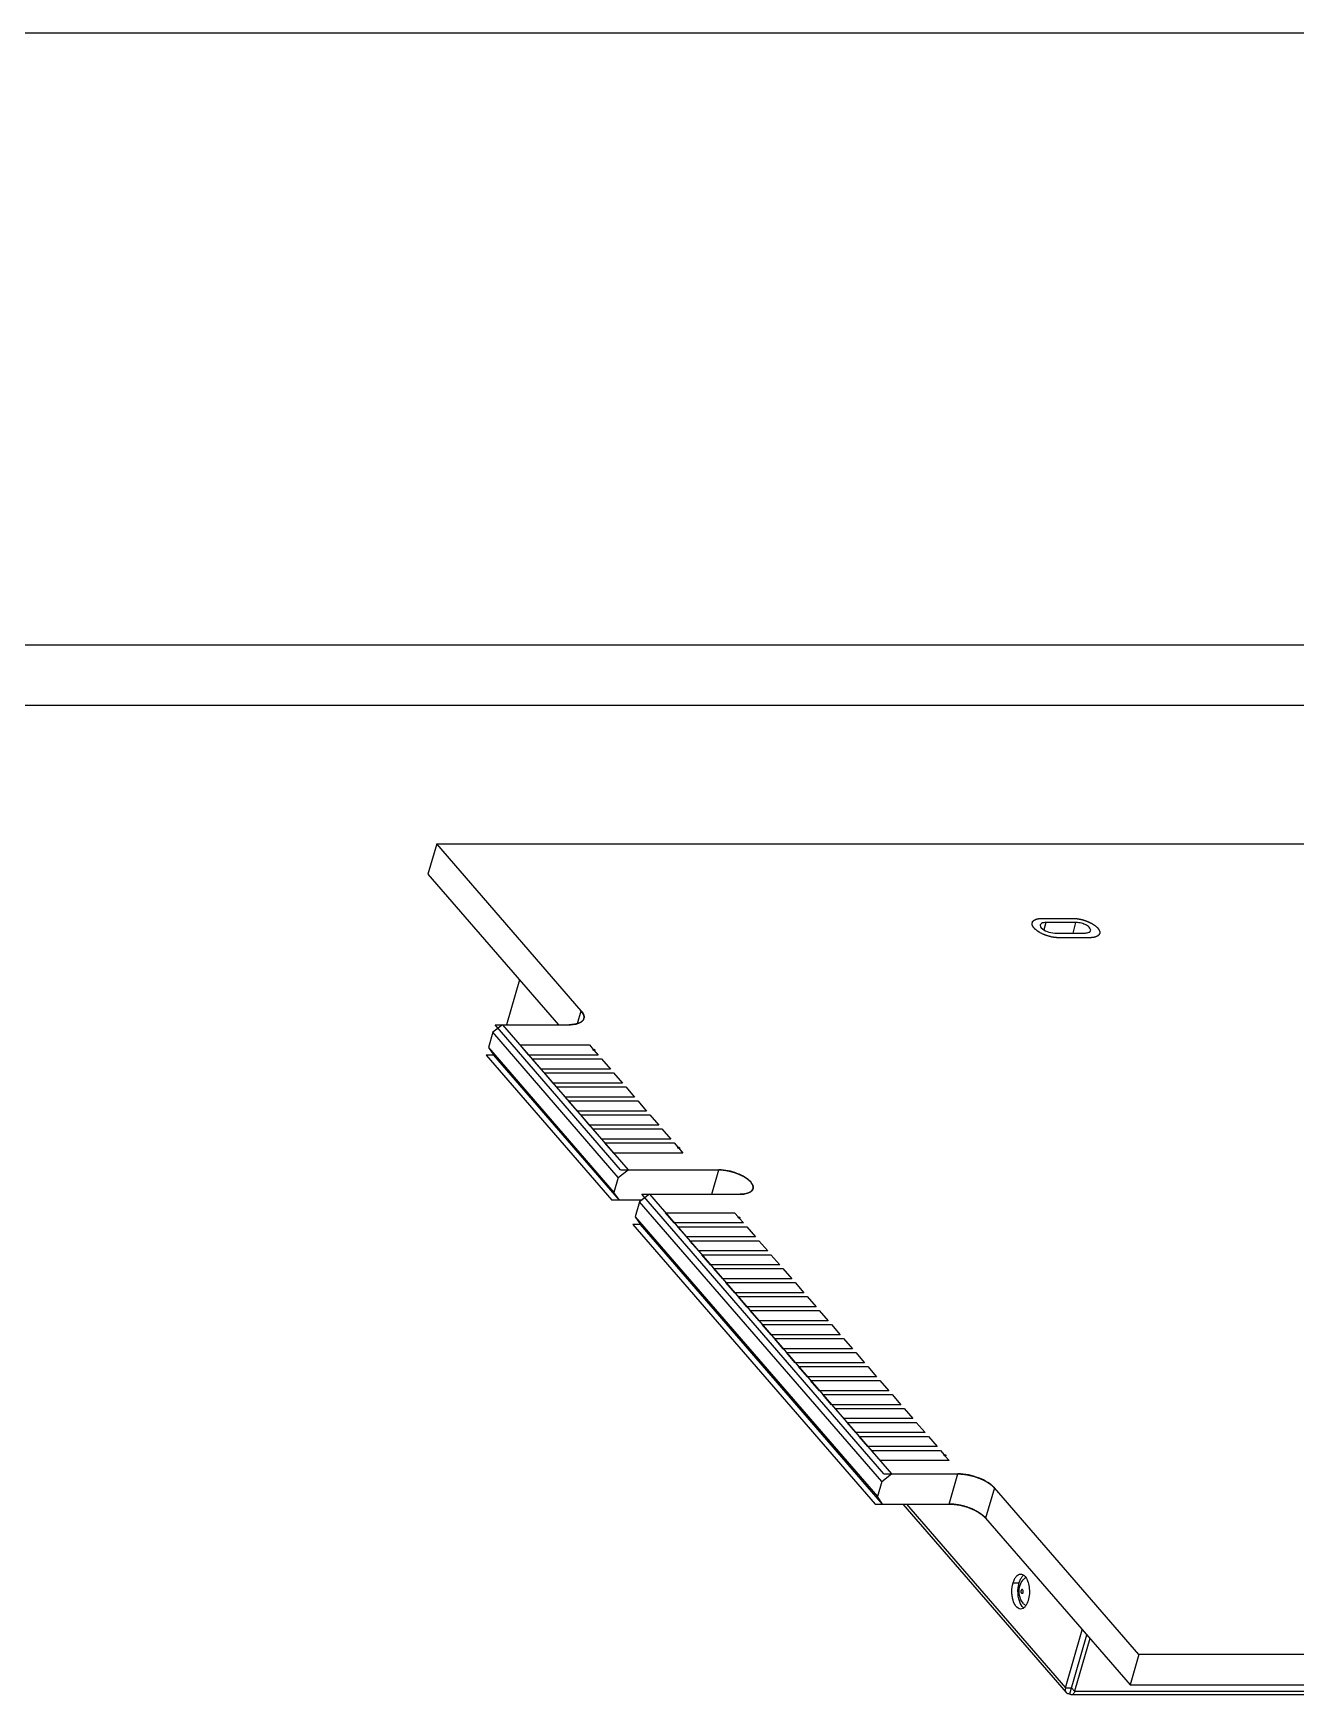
# Model space of a CAD drawing. Header units: millimetres. Extents: x -1 to 407, y -1 to 283.
# Drawn here: x 175.67 to 184.71, y 127.99 to 139.87 of the extents above; entities that cross this region are included whole.
import ezdxf

# ---------------------------------------------------------------- set-up
doc = ezdxf.new("R2010")
doc.units = ezdxf.units.MM
doc.header["$LTSCALE"] = 23.1
doc.layers.get('0').update_dxf_attribs({"linetype": 'CONTINUOUS'})
doc.layers.add('001-PCB', color=7, linetype='CONTINUOUS')
doc.layers.add('_369372', color=7, linetype='CONTINUOUS')

msp = doc.modelspace()

# ---------------------------------------------------------------- linework, layer by layer
at = {"color": 7, "linetype": 'Continuous'}
for p, q in [((184.887, 139.875), (169.082, 139.875)), ((172.871, 135.5), (188.676, 135.5)), ((172.746, 135.067), (188.551, 135.067))]:
    msp.add_line(p, q, dxfattribs=at)
at = {"layer": '001-PCB', "color": 3, "linetype": 'Continuous'}
for p, q in [((179.151, 133.104), (179.058, 132.782)), ((180.019, 131.522), (180.014, 131.528)), ((183.064, 128.006), (181.897, 129.353)), ((181.92, 129.353), (183.058, 128.039)), ((183.058, 128.039), (183.178, 128.454)), ((183.232, 128.392), (183.123, 128.014)), ((191.762, 127.989), (183.102, 127.989)), ((183.123, 128.014), (191.783, 128.014))]:
    msp.add_line(p, q, dxfattribs=at)
at = {"layer": '001-PCB', "color": 7, "linetype": 'Continuous'}
for p, q in [((182.683, 128.789), (182.726, 128.789)), ((183.089, 127.995), (183.211, 128.417)), ((183.058, 128.039), (183.102, 128.039)), ((183.123, 128.014), (183.102, 128.039))]:
    msp.add_line(p, q, dxfattribs=at)
msp.add_arc((182.791, 128.801), 0.0538, 127.5391, 131.7077, dxfattribs=at)
at = {"layer": '001-PCB', "color": 3, "linetype": 'Continuous'}
for centre, radius, start, end in [((182.845, 128.719), 0.117, 221.2912, 232.0513), ((182.727, 128.653), 0.0536, 307.3355, 311.7114)]:
    msp.add_arc(centre, radius, start, end, dxfattribs=at)
for points, knots in [([(182.683, 128.789), (182.686, 128.798), (182.692, 128.814), (182.707, 128.839), (182.725, 128.852), (182.737, 128.852)], [0, 0, 0, 0, 0.318994, 0.59198, 1, 1, 1, 1]), ([(182.737, 128.602), (182.71, 128.602), (182.685, 128.649), (182.676, 128.695), (182.673, 128.737), (182.677, 128.769), (182.683, 128.789)], [0, 0, 0, 0, 0.395641, 0.543, 0.698153, 1, 1, 1, 1]), ([(182.757, 128.641), (182.743, 128.658), (182.723, 128.699), (182.725, 128.744), (182.731, 128.765)], [0, 0, 0, 0, 0.499019, 1, 1, 1, 1]), ([(182.755, 128.719), (182.754, 128.717), (182.752, 128.712), (182.747, 128.712), (182.744, 128.714), (182.742, 128.718), (182.74, 128.725), (182.741, 128.731), (182.742, 128.734)], [0, 0, 0, 0, 0.232415, 0.31447, 0.407788, 0.531551, 0.682182, 1, 1, 1, 1]), ([(182.755, 128.719), (182.756, 128.723), (182.756, 128.729), (182.754, 128.736), (182.752, 128.74), (182.749, 128.742), (182.744, 128.741), (182.742, 128.737), (182.742, 128.734)], [0, 0, 0, 0, 0.317817, 0.468448, 0.592212, 0.68553, 0.767585, 1, 1, 1, 1]), ([(182.769, 128.835), (182.777, 128.826), (182.79, 128.801), (182.803, 128.743), (182.8, 128.695), (182.791, 128.664)], [0, 0, 0, 0, 0.208989, 0.463351, 1, 1, 1, 1]), ([(182.76, 128.61), (182.758, 128.609), (182.751, 128.604), (182.743, 128.602), (182.737, 128.602)], [0, 0, 0, 0, 0.270095, 1, 1, 1, 1]), ([(182.779, 128.634), (182.778, 128.632), (182.773, 128.624), (182.768, 128.617), (182.763, 128.613)], [0, 0, 0, 0, 0.271907, 1, 1, 1, 1]), ([(182.791, 128.664), (182.791, 128.662), (182.787, 128.651), (182.783, 128.641), (182.779, 128.634)], [0, 0, 0, 0, 0.264452, 1, 1, 1, 1]), ([(183.058, 128.039), (183.057, 128.033), (183.055, 128.021), (183.06, 128.01), (183.064, 128.006)], [0, 0, 0, 0, 0.526535, 1, 1, 1, 1]), ([(183.064, 128.006), (183.065, 128.004), (183.072, 127.998), (183.082, 127.995), (183.089, 127.995)], [0, 0, 0, 0, 0.239962, 1, 1, 1, 1]), ([(183.102, 127.989), (183.1, 127.989), (183.096, 127.989), (183.091, 127.993), (183.089, 127.995)], [0, 0, 0, 0, 0.227781, 1, 1, 1, 1]), ([(183.123, 128.014), (183.122, 128.01), (183.119, 128), (183.109, 127.989), (183.102, 127.989)], [0, 0, 0, 0, 0.325499, 1, 1, 1, 1])]:
    msp.add_open_spline(points, degree=3, knots=knots, dxfattribs=at)
for points in [[(182.737, 128.852), (182.742, 128.852), (182.746, 128.851), (182.75, 128.849)], [(182.75, 128.849), (182.753, 128.848), (182.756, 128.846), (182.759, 128.844)], [(182.731, 128.765), (182.734, 128.774), (182.738, 128.783), (182.742, 128.791)], [(182.742, 128.791), (182.75, 128.805), (182.76, 128.817), (182.772, 128.827)], [(182.759, 128.844), (182.762, 128.842), (182.766, 128.839), (182.769, 128.835)]]:
    msp.add_open_spline(points, degree=3, dxfattribs=at)
at = {"layer": '001-PCB', "color": 7, "linetype": 'Continuous'}
for points, knots in [([(182.749, 128.619), (182.736, 128.634), (182.719, 128.68), (182.717, 128.727), (182.719, 128.753)], [0, 0, 0, 0, 0.450049, 1, 1, 1, 1]), ([(182.719, 128.753), (182.72, 128.756), (182.721, 128.768), (182.724, 128.781), (182.726, 128.789)], [0, 0, 0, 0, 0.258059, 1, 1, 1, 1]), ([(182.726, 128.789), (182.727, 128.792), (182.731, 128.803), (182.735, 128.813), (182.739, 128.82)], [0, 0, 0, 0, 0.264452, 1, 1, 1, 1]), ([(182.739, 128.82), (182.74, 128.822), (182.745, 128.83), (182.75, 128.837), (182.755, 128.841)], [0, 0, 0, 0, 0.271907, 1, 1, 1, 1])]:
    msp.add_open_spline(points, degree=3, knots=knots, dxfattribs=at)
msp.add_open_spline([(182.759, 128.609), (182.756, 128.612), (182.752, 128.615), (182.749, 128.619)], degree=3, dxfattribs=at)
at = {"layer": '_369372', "color": 7, "linetype": 'Continuous'}
for p, q in [((178.56, 134.076), (178.497, 133.859)), ((182.917, 133.513), (182.902, 133.461)), ((183.133, 133.513), (182.917, 133.513)), ((183.112, 133.438), (183.133, 133.513)), ((182.982, 133.438), (183.198, 133.438)), ((179.031, 132.782), (178.961, 132.728)), ((179.031, 132.782), (179.739, 131.964)), ((179.567, 132.791), (179.594, 132.882)), ((178.961, 132.728), (178.93, 132.619)), ((179.859, 131.69), (178.961, 132.728)), ((178.93, 132.619), (178.968, 132.565)), ((178.93, 132.619), (179.828, 131.582)), ((179.867, 131.528), (178.968, 132.565)), ((179.678, 132.605), (179.677, 132.602)), ((179.678, 132.601), (179.677, 132.602)), ((179.679, 132.603), (179.678, 132.605)), ((179.69, 132.601), (179.689, 132.599)), ((179.69, 132.603), (179.69, 132.601)), ((179.739, 131.964), (179.929, 131.744)), ((180.284, 131.905), (180.284, 131.902)), ((180.285, 131.903), (180.284, 131.905)), ((180.284, 131.901), (180.284, 131.902)), ((180.296, 131.903), (180.296, 131.901)), ((180.296, 131.901), (180.296, 131.899)), ((179.859, 131.69), (179.929, 131.744)), ((180.528, 131.569), (180.579, 131.744)), ((179.859, 131.69), (179.828, 131.582)), ((179.867, 131.528), (179.828, 131.582)), ((180.011, 131.515), (179.98, 131.407)), ((180.081, 131.569), (180.011, 131.515)), ((181.743, 129.515), (180.011, 131.515)), ((180.081, 131.569), (181.644, 129.764)), ((179.98, 131.407), (180.018, 131.353)), ((179.98, 131.407), (181.712, 129.407)), ((181.75, 129.353), (180.018, 131.353)), ((180.717, 131.405), (180.717, 131.402)), ((180.718, 131.403), (180.717, 131.405)), ((180.717, 131.401), (180.717, 131.402)), ((180.729, 131.403), (180.729, 131.401)), ((180.729, 131.401), (180.729, 131.399)), ((181.644, 129.764), (181.813, 129.569)), ((182.19, 129.705), (182.189, 129.702)), ((182.19, 129.701), (182.189, 129.702)), ((182.19, 129.703), (182.19, 129.705)), ((182.201, 129.703), (182.202, 129.701)), ((182.202, 129.701), (182.201, 129.699)), ((181.743, 129.515), (181.813, 129.569)), ((182.227, 129.353), (182.289, 129.569)), ((181.743, 129.515), (181.712, 129.407)), ((182.549, 129.469), (182.486, 129.253)), ((181.75, 129.353), (181.712, 129.407)), ((183.583, 128.276), (183.52, 128.059))]:
    msp.add_line(p, q, dxfattribs=at)
at = {"layer": '_369372', "color": 4, "linetype": 'Continuous'}
for p, q in [((178.56, 134.076), (188.855, 134.076)), ((179.594, 132.882), (178.56, 134.076)), ((178.497, 133.859), (179.43, 132.782)), ((182.893, 133.543), (183.108, 133.543)), ((183.229, 133.404), (183.014, 133.404)), ((178.977, 132.782), (179.507, 132.782)), ((179.875, 131.744), (178.977, 132.782)), ((179.612, 132.826), (179.611, 132.823)), ((178.968, 132.565), (178.914, 132.565)), ((178.914, 132.565), (179.813, 131.528)), ((179.157, 132.637), (179.652, 132.637)), ((179.22, 132.564), (179.157, 132.637)), ((179.715, 132.564), (179.22, 132.564)), ((179.243, 132.537), (179.738, 132.537)), ((179.307, 132.464), (179.243, 132.537)), ((179.652, 132.637), (179.679, 132.605)), ((179.685, 132.599), (179.715, 132.564)), ((179.738, 132.537), (179.802, 132.464)), ((179.802, 132.464), (179.307, 132.464)), ((179.33, 132.437), (179.825, 132.437)), ((179.393, 132.364), (179.33, 132.437)), ((179.825, 132.437), (179.888, 132.364)), ((179.888, 132.364), (179.393, 132.364)), ((179.417, 132.337), (179.912, 132.337)), ((179.48, 132.264), (179.417, 132.337)), ((179.912, 132.337), (179.975, 132.264)), ((179.975, 132.264), (179.48, 132.264)), ((179.503, 132.237), (179.998, 132.237)), ((179.567, 132.164), (179.503, 132.237)), ((179.998, 132.237), (180.061, 132.164)), ((180.061, 132.164), (179.567, 132.164)), ((179.59, 132.137), (180.085, 132.137)), ((179.653, 132.064), (179.59, 132.137)), ((180.148, 132.064), (179.653, 132.064)), ((180.085, 132.137), (180.148, 132.064)), ((179.677, 132.037), (180.171, 132.037)), ((179.74, 131.964), (179.677, 132.037)), ((180.235, 131.964), (179.74, 131.964)), ((179.763, 131.937), (180.258, 131.937)), ((179.826, 131.864), (179.763, 131.937)), ((180.171, 132.037), (180.235, 131.964)), ((180.258, 131.937), (180.285, 131.905)), ((180.321, 131.864), (179.826, 131.864)), ((180.291, 131.899), (180.321, 131.864)), ((179.875, 131.744), (180.579, 131.744)), ((180.822, 131.608), (180.822, 131.605)), ((180.027, 131.528), (179.813, 131.528)), ((180.027, 131.569), (180.73, 131.569)), ((181.759, 129.569), (180.027, 131.569)), ((180.018, 131.353), (179.964, 131.353)), ((179.964, 131.353), (181.696, 129.353)), ((180.196, 131.437), (180.691, 131.437)), ((180.259, 131.364), (180.196, 131.437)), ((180.754, 131.364), (180.259, 131.364)), ((180.691, 131.437), (180.718, 131.405)), ((180.724, 131.399), (180.754, 131.364)), ((180.283, 131.337), (180.778, 131.337)), ((180.346, 131.264), (180.283, 131.337)), ((180.841, 131.264), (180.346, 131.264)), ((180.369, 131.237), (180.864, 131.237)), ((180.433, 131.164), (180.369, 131.237)), ((180.778, 131.337), (180.841, 131.264)), ((180.864, 131.237), (180.928, 131.164)), ((180.928, 131.164), (180.433, 131.164)), ((180.456, 131.137), (180.951, 131.137)), ((180.519, 131.064), (180.456, 131.137)), ((180.951, 131.137), (181.014, 131.064)), ((181.014, 131.064), (180.519, 131.064)), ((180.543, 131.037), (181.037, 131.037)), ((180.606, 130.964), (180.543, 131.037)), ((181.037, 131.037), (181.101, 130.964)), ((181.101, 130.964), (180.606, 130.964)), ((180.629, 130.937), (181.124, 130.937)), ((180.692, 130.864), (180.629, 130.937)), ((181.124, 130.937), (181.187, 130.864)), ((181.187, 130.864), (180.692, 130.864)), ((180.716, 130.837), (181.211, 130.837)), ((180.779, 130.764), (180.716, 130.837)), ((181.274, 130.764), (180.779, 130.764)), ((181.211, 130.837), (181.274, 130.764)), ((180.802, 130.737), (181.297, 130.737)), ((180.866, 130.664), (180.802, 130.737)), ((181.361, 130.664), (180.866, 130.664)), ((180.889, 130.637), (181.384, 130.637)), ((180.952, 130.564), (180.889, 130.637)), ((181.297, 130.737), (181.361, 130.664)), ((181.384, 130.637), (181.447, 130.564)), ((181.447, 130.564), (180.952, 130.564)), ((180.976, 130.537), (181.471, 130.537)), ((181.039, 130.464), (180.976, 130.537)), ((181.471, 130.537), (181.534, 130.464)), ((181.534, 130.464), (181.039, 130.464)), ((181.062, 130.437), (181.557, 130.437)), ((181.125, 130.364), (181.062, 130.437)), ((181.557, 130.437), (181.62, 130.364)), ((181.62, 130.364), (181.125, 130.364)), ((181.149, 130.337), (181.644, 130.337)), ((181.212, 130.264), (181.149, 130.337)), ((181.644, 130.337), (181.707, 130.264)), ((181.707, 130.264), (181.212, 130.264)), ((181.235, 130.237), (181.73, 130.237)), ((181.299, 130.164), (181.235, 130.237)), ((181.794, 130.164), (181.299, 130.164)), ((181.73, 130.237), (181.794, 130.164)), ((181.322, 130.137), (181.817, 130.137)), ((181.385, 130.064), (181.322, 130.137)), ((181.88, 130.064), (181.385, 130.064)), ((181.409, 130.037), (181.904, 130.037)), ((181.472, 129.964), (181.409, 130.037)), ((181.817, 130.137), (181.88, 130.064)), ((181.904, 130.037), (181.967, 129.964)), ((181.967, 129.964), (181.472, 129.964)), ((181.495, 129.937), (181.99, 129.937)), ((181.558, 129.864), (181.495, 129.937)), ((181.99, 129.937), (182.053, 129.864)), ((182.053, 129.864), (181.558, 129.864)), ((181.582, 129.837), (182.077, 129.837)), ((181.645, 129.764), (181.582, 129.837)), ((182.077, 129.837), (182.14, 129.764)), ((182.14, 129.764), (181.645, 129.764)), ((181.668, 129.737), (182.163, 129.737)), ((181.732, 129.664), (181.668, 129.737)), ((182.163, 129.737), (182.191, 129.705)), ((182.196, 129.699), (182.227, 129.664)), ((182.227, 129.664), (181.732, 129.664)), ((181.759, 129.569), (182.289, 129.569)), ((183.583, 128.276), (182.549, 129.469)), ((181.696, 129.353), (182.227, 129.353)), ((182.486, 129.253), (183.52, 128.059)), ((193.878, 128.276), (183.583, 128.276)), ((183.52, 128.059), (193.815, 128.059))]:
    msp.add_line(p, q, dxfattribs=at)
for points, knots in [([(182.884, 133.436), (182.882, 133.437), (182.878, 133.44), (182.873, 133.442), (182.87, 133.444), (182.867, 133.446), (182.864, 133.448), (182.863, 133.449), (182.861, 133.449), (182.86, 133.45), (182.859, 133.451), (182.858, 133.452), (182.856, 133.453), (182.853, 133.455), (182.851, 133.458), (182.848, 133.46), (182.845, 133.462), (182.844, 133.463), (182.843, 133.463), (182.842, 133.464), (182.842, 133.464), (182.841, 133.465), (182.841, 133.466), (182.839, 133.467), (182.838, 133.469), (182.836, 133.471), (182.834, 133.473), (182.832, 133.475), (182.831, 133.476), (182.83, 133.477), (182.83, 133.478), (182.829, 133.478), (182.829, 133.479), (182.828, 133.479), (182.828, 133.48), (182.827, 133.481), (182.826, 133.483), (182.825, 133.485), (182.824, 133.487), (182.823, 133.489), (182.822, 133.491), (182.821, 133.492), (182.821, 133.492), (182.821, 133.493), (182.82, 133.494), (182.82, 133.495), (182.82, 133.497), (182.82, 133.498), (182.82, 133.501), (182.819, 133.502), (182.819, 133.504), (182.819, 133.505), (182.819, 133.506), (182.819, 133.506), (182.819, 133.507), (182.819, 133.507), (182.819, 133.507), (182.819, 133.508), (182.819, 133.508), (182.819, 133.509), (182.82, 133.51), (182.82, 133.511), (182.821, 133.513), (182.821, 133.515), (182.822, 133.516), (182.822, 133.518), (182.822, 133.519), (182.823, 133.519), (182.823, 133.52), (182.824, 133.52), (182.824, 133.521), (182.826, 133.522), (182.827, 133.523), (182.828, 133.525), (182.83, 133.527), (182.831, 133.528), (182.832, 133.529), (182.833, 133.529), (182.833, 133.529), (182.833, 133.53), (182.834, 133.53), (182.835, 133.53), (182.836, 133.531), (182.837, 133.531), (182.839, 133.532), (182.841, 133.533), (182.843, 133.534), (182.844, 133.535), (182.845, 133.536), (182.846, 133.536), (182.847, 133.536), (182.848, 133.537), (182.848, 133.537), (182.849, 133.537), (182.85, 133.537), (182.851, 133.538), (182.854, 133.538), (182.857, 133.539), (182.86, 133.54), (182.863, 133.54), (182.865, 133.541), (182.867, 133.541), (182.868, 133.541), (182.869, 133.542), (182.87, 133.542), (182.872, 133.542), (182.875, 133.542), (182.878, 133.542), (182.882, 133.543), (182.887, 133.543), (182.891, 133.543), (182.893, 133.543)], [0, 0, 0, 0, 0.03125, 0.046875, 0.0625, 0.078125, 0.085938, 0.09375, 0.101562, 0.105469, 0.109375, 0.117188, 0.125, 0.140625, 0.15625, 0.171875, 0.1875, 0.195312, 0.197266, 0.199219, 0.203125, 0.207031, 0.210938, 0.21875, 0.234375, 0.25, 0.265625, 0.273438, 0.28125, 0.289062, 0.292969, 0.296875, 0.300781, 0.302734, 0.304688, 0.3125, 0.328125, 0.34375, 0.359375, 0.375, 0.382812, 0.390625, 0.394531, 0.398438, 0.40625, 0.414062, 0.421875, 0.4375, 0.453125, 0.46875, 0.476562, 0.484375, 0.492188, 0.496094, 0.498047, 0.5, 0.501953, 0.503906, 0.507812, 0.515625, 0.523438, 0.53125, 0.546875, 0.5625, 0.578125, 0.585938, 0.59375, 0.601562, 0.605469, 0.609375, 0.617188, 0.625, 0.640625, 0.65625, 0.671875, 0.6875, 0.695312, 0.697266, 0.699219, 0.703125, 0.707031, 0.710938, 0.71875, 0.726562, 0.734375, 0.75, 0.765625, 0.773438, 0.78125, 0.789062, 0.792969, 0.796875, 0.800781, 0.802734, 0.804688, 0.8125, 0.828125, 0.84375, 0.859375, 0.875, 0.882812, 0.890625, 0.894531, 0.898438, 0.90625, 0.914062, 0.921875, 0.9375, 0.953125, 0.96875, 1, 1, 1, 1]), ([(183.108, 133.543), (183.11, 133.543), (183.114, 133.543), (183.119, 133.543), (183.123, 133.543), (183.126, 133.542), (183.129, 133.542), (183.131, 133.542), (183.132, 133.542), (183.132, 133.542), (183.133, 133.542), (183.134, 133.542), (183.136, 133.541), (183.14, 133.541), (183.145, 133.54), (183.151, 133.539), (183.155, 133.539), (183.157, 133.538), (183.158, 133.538), (183.16, 133.538), (183.162, 133.537), (183.166, 133.536), (183.172, 133.535), (183.177, 133.534), (183.181, 133.533), (183.183, 133.532), (183.185, 133.532), (183.186, 133.531), (183.189, 133.53), (183.192, 133.529), (183.198, 133.527), (183.203, 133.525), (183.207, 133.524), (183.209, 133.524), (183.21, 133.523), (183.211, 133.523), (183.212, 133.523), (183.213, 133.522), (183.214, 133.521), (183.218, 133.52), (183.223, 133.518), (183.228, 133.515), (183.232, 133.514), (183.233, 133.513), (183.234, 133.513), (183.235, 133.512), (183.236, 133.512), (183.237, 133.512), (183.238, 133.511), (183.241, 133.509), (183.245, 133.507), (183.249, 133.505), (183.251, 133.503), (183.254, 133.502), (183.255, 133.501), (183.256, 133.501), (183.257, 133.5), (183.257, 133.5), (183.258, 133.499), (183.259, 133.498), (183.261, 133.497), (183.263, 133.495), (183.266, 133.494), (183.268, 133.492), (183.27, 133.491), (183.272, 133.489), (183.274, 133.488), (183.274, 133.488), (183.275, 133.487), (183.275, 133.487), (183.276, 133.486), (183.277, 133.485), (183.278, 133.484), (183.28, 133.482), (183.282, 133.48), (183.284, 133.479), (183.285, 133.477), (183.287, 133.476), (183.287, 133.475), (183.288, 133.475), (183.289, 133.474), (183.289, 133.474), (183.289, 133.473), (183.29, 133.473), (183.29, 133.472), (183.291, 133.471), (183.292, 133.47), (183.293, 133.468), (183.294, 133.467), (183.295, 133.465), (183.296, 133.464), (183.297, 133.462), (183.297, 133.462), (183.298, 133.461), (183.298, 133.46), (183.299, 133.46), (183.299, 133.46), (183.299, 133.459), (183.299, 133.458), (183.299, 133.458), (183.3, 133.456), (183.3, 133.455), (183.301, 133.453), (183.301, 133.452), (183.302, 133.45), (183.302, 133.449), (183.303, 133.449), (183.303, 133.448), (183.303, 133.447), (183.303, 133.447), (183.303, 133.447), (183.303, 133.447), (183.303, 133.446), (183.303, 133.446), (183.303, 133.445), (183.303, 133.445), (183.303, 133.444), (183.303, 133.442), (183.303, 133.441), (183.303, 133.439), (183.303, 133.438), (183.303, 133.437), (183.303, 133.436), (183.303, 133.436), (183.302, 133.435), (183.302, 133.435), (183.302, 133.435), (183.302, 133.435), (183.302, 133.434), (183.302, 133.434), (183.302, 133.434), (183.301, 133.433), (183.301, 133.432), (183.3, 133.431), (183.299, 133.429), (183.299, 133.428), (183.298, 133.427), (183.298, 133.426), (183.297, 133.425), (183.297, 133.425), (183.297, 133.425), (183.297, 133.424), (183.297, 133.424), (183.296, 133.424), (183.296, 133.424), (183.296, 133.424), (183.295, 133.423), (183.295, 133.423), (183.294, 133.422), (183.293, 133.421), (183.291, 133.42), (183.29, 133.419), (183.289, 133.418), (183.288, 133.417), (183.287, 133.417), (183.287, 133.416), (183.286, 133.416), (183.286, 133.415), (183.285, 133.415), (183.285, 133.415), (183.284, 133.415), (183.283, 133.414), (183.282, 133.414), (183.28, 133.413), (183.278, 133.412), (183.276, 133.411), (183.274, 133.411), (183.273, 133.41), (183.272, 133.41), (183.271, 133.409), (183.271, 133.409), (183.27, 133.409), (183.269, 133.409), (183.268, 133.408), (183.266, 133.408), (183.263, 133.408), (183.261, 133.407), (183.259, 133.407), (183.256, 133.406), (183.254, 133.406), (183.253, 133.405), (183.252, 133.405), (183.251, 133.405), (183.251, 133.405), (183.25, 133.405), (183.248, 133.405), (183.246, 133.405), (183.243, 133.405), (183.239, 133.404), (183.234, 133.404), (183.231, 133.404), (183.229, 133.404)], [0, 0, 0, 0, 0.015625, 0.03125, 0.039062, 0.046875, 0.054688, 0.058594, 0.060547, 0.0625, 0.064453, 0.066406, 0.070312, 0.078125, 0.09375, 0.109375, 0.117188, 0.121094, 0.125, 0.128906, 0.132812, 0.140625, 0.15625, 0.171875, 0.179688, 0.183594, 0.1875, 0.191406, 0.195312, 0.203125, 0.21875, 0.234375, 0.242188, 0.246094, 0.248047, 0.25, 0.251953, 0.253906, 0.257812, 0.265625, 0.28125, 0.296875, 0.304688, 0.308594, 0.310547, 0.3125, 0.314453, 0.316406, 0.320312, 0.328125, 0.34375, 0.351562, 0.359375, 0.367188, 0.371094, 0.373047, 0.375, 0.376953, 0.378906, 0.382812, 0.390625, 0.398438, 0.40625, 0.414062, 0.421875, 0.429688, 0.433594, 0.435547, 0.4375, 0.439453, 0.441406, 0.445312, 0.453125, 0.460938, 0.46875, 0.476562, 0.484375, 0.488281, 0.492188, 0.496094, 0.498047, 0.5, 0.501953, 0.503906, 0.507812, 0.511719, 0.515625, 0.523438, 0.53125, 0.539062, 0.546875, 0.550781, 0.554688, 0.558594, 0.560547, 0.5625, 0.564453, 0.566406, 0.570312, 0.574219, 0.578125, 0.585938, 0.59375, 0.601562, 0.609375, 0.613281, 0.617188, 0.621094, 0.623047, 0.624023, 0.625, 0.625977, 0.626953, 0.628906, 0.632812, 0.636719, 0.640625, 0.648438, 0.65625, 0.664062, 0.671875, 0.675781, 0.679688, 0.683594, 0.685547, 0.686523, 0.6875, 0.688477, 0.689453, 0.691406, 0.695312, 0.699219, 0.703125, 0.710938, 0.71875, 0.726562, 0.734375, 0.738281, 0.742188, 0.746094, 0.748047, 0.749023, 0.75, 0.750977, 0.751953, 0.753906, 0.757812, 0.761719, 0.765625, 0.773438, 0.78125, 0.789062, 0.796875, 0.800781, 0.804688, 0.808594, 0.810547, 0.8125, 0.814453, 0.816406, 0.820312, 0.824219, 0.828125, 0.835938, 0.84375, 0.851562, 0.859375, 0.867188, 0.871094, 0.873047, 0.875, 0.876953, 0.878906, 0.882812, 0.890625, 0.898438, 0.90625, 0.914062, 0.921875, 0.929688, 0.933594, 0.935547, 0.9375, 0.939453, 0.941406, 0.945312, 0.953125, 0.960938, 0.96875, 0.984375, 1, 1, 1, 1]), ([(183.014, 133.404), (183.012, 133.404), (183.008, 133.404), (183.002, 133.404), (182.999, 133.404), (182.996, 133.404), (182.995, 133.405), (182.994, 133.405), (182.992, 133.405), (182.99, 133.405), (182.986, 133.406), (182.982, 133.406), (182.978, 133.407), (182.975, 133.407), (182.972, 133.407), (182.971, 133.408), (182.969, 133.408), (182.968, 133.408), (182.963, 133.409), (182.958, 133.41), (182.953, 133.411), (182.951, 133.412), (182.95, 133.412), (182.948, 133.412), (182.947, 133.413), (182.946, 133.413), (182.944, 133.414), (182.939, 133.415), (182.934, 133.417), (182.93, 133.418), (182.928, 133.418), (182.926, 133.419), (182.925, 133.419), (182.923, 133.42), (182.919, 133.421), (182.915, 133.423), (182.911, 133.424), (182.908, 133.426), (182.905, 133.426), (182.904, 133.427), (182.903, 133.428), (182.901, 133.428), (182.897, 133.43), (182.892, 133.433), (182.887, 133.435), (182.884, 133.436)], [0, 0, 0, 0, 0.0625, 0.09375, 0.125, 0.140625, 0.15625, 0.164062, 0.171875, 0.1875, 0.21875, 0.25, 0.28125, 0.3125, 0.328125, 0.335938, 0.34375, 0.359375, 0.375, 0.4375, 0.46875, 0.484375, 0.492188, 0.5, 0.507812, 0.515625, 0.53125, 0.5625, 0.625, 0.640625, 0.65625, 0.664062, 0.671875, 0.6875, 0.71875, 0.75, 0.78125, 0.8125, 0.828125, 0.835938, 0.84375, 0.859375, 0.875, 0.9375, 1, 1, 1, 1]), ([(179.572, 132.791), (179.571, 132.791), (179.569, 132.79), (179.566, 132.789), (179.564, 132.789), (179.563, 132.788), (179.562, 132.788), (179.56, 132.788), (179.557, 132.787), (179.555, 132.787), (179.553, 132.786), (179.552, 132.786), (179.55, 132.785), (179.547, 132.785), (179.544, 132.785), (179.542, 132.784), (179.54, 132.784), (179.538, 132.784), (179.535, 132.783), (179.533, 132.783), (179.531, 132.783), (179.53, 132.783), (179.528, 132.783), (179.525, 132.782), (179.522, 132.782), (179.52, 132.782), (179.519, 132.782), (179.516, 132.782), (179.512, 132.782), (179.509, 132.782), (179.507, 132.782)], [0, 0, 0, 0, 0.0625, 0.125, 0.15625, 0.171875, 0.1875, 0.21875, 0.25, 0.3125, 0.328125, 0.34375, 0.375, 0.4375, 0.46875, 0.5, 0.53125, 0.5625, 0.625, 0.65625, 0.671875, 0.6875, 0.71875, 0.75, 0.8125, 0.828125, 0.84375, 0.875, 0.9375, 1, 1, 1, 1]), ([(179.611, 132.823), (179.611, 132.822), (179.61, 132.821), (179.609, 132.819), (179.609, 132.817), (179.608, 132.817), (179.608, 132.816), (179.607, 132.815), (179.607, 132.815), (179.606, 132.813), (179.605, 132.812), (179.604, 132.811), (179.604, 132.811), (179.603, 132.81), (179.602, 132.809), (179.6, 132.807), (179.599, 132.806), (179.598, 132.805), (179.598, 132.805), (179.597, 132.804), (179.596, 132.804), (179.594, 132.803), (179.593, 132.801), (179.591, 132.8), (179.591, 132.8), (179.59, 132.8), (179.59, 132.799), (179.589, 132.799), (179.588, 132.798), (179.586, 132.797), (179.584, 132.796), (179.583, 132.796), (179.582, 132.795), (179.581, 132.795), (179.579, 132.794), (179.576, 132.793), (179.573, 132.792), (179.572, 132.791)], [0, 0, 0, 0, 0.0625, 0.125, 0.140625, 0.15625, 0.171875, 0.1875, 0.21875, 0.25, 0.28125, 0.3125, 0.328125, 0.34375, 0.375, 0.4375, 0.46875, 0.484375, 0.5, 0.515625, 0.53125, 0.5625, 0.625, 0.640625, 0.65625, 0.664062, 0.671875, 0.6875, 0.71875, 0.75, 0.78125, 0.8125, 0.828125, 0.84375, 0.875, 0.9375, 1, 1, 1, 1]), ([(179.594, 132.882), (179.595, 132.881), (179.596, 132.878), (179.599, 132.875), (179.6, 132.874), (179.601, 132.873), (179.601, 132.872), (179.602, 132.872), (179.602, 132.871), (179.603, 132.869), (179.604, 132.867), (179.605, 132.865), (179.606, 132.864), (179.607, 132.863), (179.607, 132.862), (179.607, 132.862), (179.608, 132.861), (179.609, 132.859), (179.609, 132.857), (179.61, 132.855), (179.611, 132.854), (179.611, 132.853), (179.611, 132.853), (179.611, 132.852), (179.612, 132.852), (179.612, 132.851), (179.612, 132.849), (179.613, 132.847), (179.613, 132.845), (179.613, 132.844), (179.614, 132.844), (179.614, 132.843), (179.614, 132.842), (179.614, 132.841), (179.614, 132.839), (179.614, 132.837), (179.614, 132.836), (179.614, 132.835), (179.614, 132.834), (179.614, 132.834), (179.614, 132.833), (179.613, 132.832), (179.613, 132.829), (179.613, 132.827), (179.612, 132.826)], [0, 0, 0, 0, 0.0625, 0.125, 0.140625, 0.15625, 0.164062, 0.171875, 0.1875, 0.21875, 0.25, 0.28125, 0.3125, 0.328125, 0.335938, 0.34375, 0.359375, 0.375, 0.4375, 0.46875, 0.484375, 0.492188, 0.5, 0.507812, 0.515625, 0.53125, 0.5625, 0.625, 0.640625, 0.65625, 0.664062, 0.671875, 0.6875, 0.71875, 0.75, 0.78125, 0.8125, 0.828125, 0.835938, 0.84375, 0.859375, 0.875, 0.9375, 1, 1, 1, 1]), ([(180.579, 131.744), (180.582, 131.744), (180.588, 131.744), (180.595, 131.743), (180.6, 131.743), (180.604, 131.743), (180.607, 131.743), (180.609, 131.743), (180.611, 131.742), (180.612, 131.742), (180.614, 131.742), (180.617, 131.742), (180.622, 131.741), (180.627, 131.74), (180.633, 131.739), (180.637, 131.738), (180.64, 131.738), (180.641, 131.738), (180.642, 131.738), (180.643, 131.737), (180.645, 131.737), (180.647, 131.736), (180.651, 131.736), (180.656, 131.734), (180.662, 131.733), (180.666, 131.732), (180.67, 131.731), (180.673, 131.73), (180.675, 131.73), (180.676, 131.729), (180.677, 131.729), (180.679, 131.728), (180.682, 131.728), (180.685, 131.726), (180.69, 131.725), (180.695, 131.723), (180.7, 131.721), (180.704, 131.72), (180.706, 131.719), (180.708, 131.719), (180.71, 131.718), (180.713, 131.717), (180.717, 131.715), (180.722, 131.712), (180.727, 131.71), (180.73, 131.709), (180.733, 131.708), (180.735, 131.707), (180.737, 131.706), (180.739, 131.705), (180.741, 131.704), (180.744, 131.702), (180.748, 131.7), (180.752, 131.698), (180.757, 131.695), (180.761, 131.693), (180.764, 131.691), (180.766, 131.69), (180.767, 131.689), (180.768, 131.688), (180.77, 131.687), (180.772, 131.686), (180.775, 131.684), (180.778, 131.681), (180.782, 131.679), (180.785, 131.677), (180.787, 131.675), (180.788, 131.674), (180.788, 131.674), (180.789, 131.673), (180.79, 131.673), (180.791, 131.672), (180.793, 131.67), (180.795, 131.667), (180.798, 131.664), (180.801, 131.662), (180.803, 131.66), (180.804, 131.658), (180.805, 131.658), (180.806, 131.657), (180.806, 131.657), (180.807, 131.656), (180.807, 131.655), (180.808, 131.654), (180.81, 131.652), (180.811, 131.649), (180.813, 131.646), (180.815, 131.644), (180.816, 131.642), (180.817, 131.641), (180.817, 131.641), (180.818, 131.64), (180.818, 131.639), (180.818, 131.639), (180.818, 131.638), (180.819, 131.637), (180.819, 131.636), (180.82, 131.634), (180.821, 131.632), (180.821, 131.63), (180.822, 131.628), (180.822, 131.626), (180.823, 131.625), (180.823, 131.624), (180.823, 131.624), (180.823, 131.623), (180.824, 131.623), (180.824, 131.623), (180.824, 131.622), (180.823, 131.622), (180.823, 131.62), (180.823, 131.618), (180.823, 131.616), (180.823, 131.612), (180.823, 131.609), (180.822, 131.608)], [0, 0, 0, 0, 0.03125, 0.046875, 0.0625, 0.078125, 0.085938, 0.089844, 0.09375, 0.097656, 0.101562, 0.109375, 0.125, 0.140625, 0.15625, 0.171875, 0.175781, 0.179688, 0.181641, 0.183594, 0.1875, 0.195312, 0.203125, 0.21875, 0.234375, 0.25, 0.257812, 0.265625, 0.269531, 0.273438, 0.277344, 0.28125, 0.289062, 0.296875, 0.3125, 0.328125, 0.34375, 0.351562, 0.359375, 0.363281, 0.367188, 0.375, 0.390625, 0.40625, 0.421875, 0.429688, 0.4375, 0.445312, 0.449219, 0.453125, 0.460938, 0.46875, 0.484375, 0.5, 0.515625, 0.53125, 0.539062, 0.546875, 0.550781, 0.554688, 0.5625, 0.570312, 0.578125, 0.59375, 0.609375, 0.625, 0.628906, 0.632812, 0.636719, 0.638672, 0.640625, 0.648438, 0.65625, 0.671875, 0.6875, 0.703125, 0.710938, 0.71875, 0.722656, 0.724609, 0.726562, 0.730469, 0.734375, 0.742188, 0.75, 0.765625, 0.78125, 0.796875, 0.804688, 0.808594, 0.8125, 0.816406, 0.818359, 0.820312, 0.824219, 0.828125, 0.835938, 0.84375, 0.859375, 0.875, 0.882812, 0.890625, 0.898438, 0.902344, 0.90625, 0.908203, 0.90918, 0.910156, 0.912109, 0.914062, 0.921875, 0.9375, 0.953125, 0.96875, 1, 1, 1, 1]), ([(180.822, 131.605), (180.821, 131.605), (180.821, 131.603), (180.82, 131.602), (180.819, 131.6), (180.819, 131.6), (180.819, 131.599), (180.818, 131.599), (180.817, 131.598), (180.817, 131.597), (180.816, 131.596), (180.815, 131.595), (180.815, 131.594), (180.814, 131.594), (180.813, 131.592), (180.811, 131.591), (180.81, 131.59), (180.809, 131.589), (180.809, 131.589), (180.808, 131.589), (180.807, 131.588), (180.806, 131.587), (180.804, 131.586), (180.803, 131.585), (180.802, 131.584), (180.801, 131.584), (180.8, 131.583), (180.798, 131.582), (180.797, 131.582), (180.796, 131.581), (180.795, 131.58), (180.794, 131.58), (180.793, 131.58), (180.791, 131.579), (180.789, 131.578), (180.786, 131.577), (180.785, 131.577)], [0, 0, 0, 0, 0.0625, 0.125, 0.140625, 0.15625, 0.171875, 0.1875, 0.21875, 0.25, 0.28125, 0.3125, 0.328125, 0.34375, 0.375, 0.4375, 0.46875, 0.484375, 0.5, 0.515625, 0.53125, 0.5625, 0.625, 0.65625, 0.671875, 0.6875, 0.71875, 0.75, 0.78125, 0.8125, 0.828125, 0.84375, 0.859375, 0.875, 0.9375, 1, 1, 1, 1]), ([(180.774, 131.574), (180.772, 131.573), (180.77, 131.573), (180.767, 131.572), (180.766, 131.572), (180.764, 131.572), (180.761, 131.571), (180.759, 131.571), (180.756, 131.571), (180.753, 131.57), (180.75, 131.57), (180.748, 131.57), (180.745, 131.57), (180.742, 131.57), (180.74, 131.57), (180.738, 131.569), (180.735, 131.569), (180.732, 131.569), (180.73, 131.569)], [0, 0, 0, 0, 0.125, 0.15625, 0.1875, 0.25, 0.3125, 0.375, 0.4375, 0.5, 0.5625, 0.625, 0.6875, 0.75, 0.8125, 0.84375, 0.875, 1, 1, 1, 1]), ([(180.785, 131.577), (180.785, 131.577), (180.784, 131.577), (180.784, 131.576), (180.783, 131.576), (180.783, 131.576), (180.781, 131.576), (180.78, 131.575), (180.778, 131.575), (180.777, 131.575), (180.776, 131.574), (180.775, 131.574), (180.774, 131.574), (180.774, 131.574)], [0, 0, 0, 0, 0.125, 0.15625, 0.1875, 0.25, 0.375, 0.5, 0.625, 0.75, 0.8125, 0.875, 1, 1, 1, 1]), ([(182.289, 129.569), (182.292, 129.569), (182.298, 129.569), (182.305, 129.568), (182.311, 129.568), (182.316, 129.568), (182.319, 129.568), (182.322, 129.568), (182.323, 129.567), (182.324, 129.567), (182.326, 129.567), (182.327, 129.567), (182.33, 129.567), (182.334, 129.566), (182.338, 129.565), (182.343, 129.565), (182.348, 129.564), (182.352, 129.563), (182.356, 129.563), (182.359, 129.562), (182.36, 129.562), (182.362, 129.562), (182.363, 129.561), (182.364, 129.561), (182.367, 129.56), (182.371, 129.559), (182.376, 129.558), (182.381, 129.557), (182.385, 129.556), (182.39, 129.555), (182.394, 129.554), (182.397, 129.553), (182.398, 129.553), (182.399, 129.553), (182.401, 129.552), (182.402, 129.552), (182.405, 129.551), (182.409, 129.549), (182.414, 129.548), (182.418, 129.546), (182.423, 129.545), (182.428, 129.543), (182.431, 129.542), (182.434, 129.541), (182.436, 129.54), (182.437, 129.54), (182.438, 129.54), (182.439, 129.539), (182.442, 129.538), (182.446, 129.536), (182.45, 129.534), (182.454, 129.532), (182.459, 129.531), (182.463, 129.529), (182.466, 129.527), (182.469, 129.526), (182.47, 129.525), (182.472, 129.525), (182.472, 129.524), (182.474, 129.524), (182.476, 129.522), (182.479, 129.521), (182.483, 129.518), (182.487, 129.516), (182.491, 129.514), (182.494, 129.512), (182.497, 129.511), (182.498, 129.51), (182.5, 129.509), (182.501, 129.508), (182.502, 129.508), (182.503, 129.507), (182.504, 129.506), (182.506, 129.505), (182.507, 129.504), (182.509, 129.503), (182.512, 129.501), (182.515, 129.498), (182.519, 129.496), (182.521, 129.494), (182.524, 129.493), (182.525, 129.491), (182.526, 129.49), (182.527, 129.49), (182.528, 129.489), (182.528, 129.489), (182.529, 129.489), (182.529, 129.488), (182.53, 129.488), (182.531, 129.487), (182.532, 129.485), (182.534, 129.484), (182.536, 129.482), (182.54, 129.478), (182.544, 129.474), (182.547, 129.471), (182.549, 129.469)], [0, 0, 0, 0, 0.03125, 0.0625, 0.078125, 0.09375, 0.109375, 0.117188, 0.121094, 0.125, 0.128906, 0.132812, 0.140625, 0.15625, 0.171875, 0.1875, 0.203125, 0.21875, 0.234375, 0.242188, 0.246094, 0.25, 0.253906, 0.257812, 0.265625, 0.28125, 0.296875, 0.3125, 0.328125, 0.34375, 0.359375, 0.367188, 0.371094, 0.375, 0.378906, 0.382812, 0.390625, 0.40625, 0.421875, 0.4375, 0.453125, 0.46875, 0.484375, 0.492188, 0.496094, 0.5, 0.503906, 0.507812, 0.515625, 0.53125, 0.546875, 0.5625, 0.578125, 0.59375, 0.609375, 0.617188, 0.621094, 0.625, 0.628906, 0.632812, 0.640625, 0.65625, 0.671875, 0.6875, 0.703125, 0.71875, 0.726562, 0.734375, 0.742188, 0.746094, 0.75, 0.753906, 0.757812, 0.765625, 0.773438, 0.78125, 0.796875, 0.8125, 0.828125, 0.84375, 0.851562, 0.859375, 0.867188, 0.871094, 0.873047, 0.875, 0.876953, 0.878906, 0.882812, 0.890625, 0.898438, 0.90625, 0.921875, 0.9375, 0.96875, 1, 1, 1, 1]), ([(182.284, 129.348), (182.282, 129.348), (182.278, 129.349), (182.273, 129.35), (182.27, 129.35), (182.266, 129.351), (182.262, 129.351), (182.258, 129.351), (182.255, 129.352), (182.251, 129.352), (182.248, 129.352), (182.244, 129.352), (182.241, 129.353), (182.237, 129.353), (182.232, 129.353), (182.229, 129.353), (182.227, 129.353)], [0, 0, 0, 0, 0.125, 0.1875, 0.25, 0.3125, 0.375, 0.4375, 0.5, 0.5625, 0.625, 0.6875, 0.75, 0.8125, 0.875, 1, 1, 1, 1]), ([(182.345, 129.334), (182.344, 129.334), (182.341, 129.335), (182.339, 129.336), (182.336, 129.336), (182.335, 129.337), (182.333, 129.337), (182.331, 129.338), (182.327, 129.339), (182.323, 129.34), (182.319, 129.341), (182.315, 129.342), (182.312, 129.343), (182.308, 129.344), (182.304, 129.344), (182.3, 129.345), (182.297, 129.346), (182.294, 129.346), (182.292, 129.347), (182.288, 129.347), (182.286, 129.348), (182.284, 129.348)], [0, 0, 0, 0, 0.0625, 0.125, 0.15625, 0.171875, 0.1875, 0.25, 0.3125, 0.375, 0.4375, 0.5, 0.5625, 0.625, 0.6875, 0.75, 0.8125, 0.84375, 0.875, 0.9375, 1, 1, 1, 1]), ([(182.402, 129.312), (182.401, 129.312), (182.399, 129.313), (182.396, 129.314), (182.395, 129.315), (182.394, 129.316), (182.392, 129.316), (182.391, 129.317), (182.389, 129.318), (182.386, 129.319), (182.382, 129.321), (182.379, 129.322), (182.375, 129.323), (182.371, 129.325), (182.368, 129.326), (182.364, 129.327), (182.36, 129.329), (182.357, 129.33), (182.355, 129.331), (182.352, 129.331), (182.349, 129.333), (182.346, 129.333), (182.345, 129.334)], [0, 0, 0, 0, 0.0625, 0.125, 0.15625, 0.171875, 0.1875, 0.21875, 0.25, 0.3125, 0.375, 0.4375, 0.5, 0.5625, 0.625, 0.6875, 0.75, 0.8125, 0.84375, 0.875, 0.9375, 1, 1, 1, 1]), ([(182.451, 129.284), (182.45, 129.285), (182.448, 129.286), (182.446, 129.287), (182.445, 129.288), (182.444, 129.289), (182.443, 129.289), (182.442, 129.29), (182.44, 129.291), (182.437, 129.293), (182.434, 129.295), (182.431, 129.296), (182.429, 129.298), (182.425, 129.3), (182.422, 129.302), (182.419, 129.303), (182.416, 129.305), (182.413, 129.306), (182.411, 129.307), (182.409, 129.309), (182.406, 129.31), (182.403, 129.311), (182.402, 129.312)], [0, 0, 0, 0, 0.0625, 0.125, 0.15625, 0.171875, 0.1875, 0.21875, 0.25, 0.3125, 0.375, 0.4375, 0.5, 0.5625, 0.625, 0.6875, 0.75, 0.8125, 0.84375, 0.875, 0.9375, 1, 1, 1, 1]), ([(182.486, 129.253), (182.485, 129.254), (182.484, 129.256), (182.482, 129.258), (182.481, 129.259), (182.479, 129.261), (182.477, 129.262), (182.476, 129.264), (182.475, 129.265), (182.473, 129.266), (182.472, 129.268), (182.471, 129.269), (182.47, 129.269), (182.468, 129.271), (182.467, 129.272), (182.465, 129.273), (182.463, 129.275), (182.461, 129.276), (182.459, 129.278), (182.458, 129.279), (182.456, 129.28), (182.454, 129.282), (182.452, 129.283), (182.451, 129.284)], [0, 0, 0, 0, 0.125, 0.15625, 0.1875, 0.25, 0.3125, 0.34375, 0.375, 0.4375, 0.46875, 0.5, 0.53125, 0.5625, 0.625, 0.65625, 0.6875, 0.75, 0.8125, 0.84375, 0.875, 0.9375, 1, 1, 1, 1])]:
    msp.add_open_spline(points, degree=3, knots=knots, dxfattribs=at)
at = {"layer": '_369372', "color": 7, "linetype": 'Continuous'}
for points, knots in [([(182.917, 133.513), (182.912, 133.513), (182.898, 133.512), (182.88, 133.506), (182.877, 133.496)], [0, 0, 0, 0, 0.336539, 1, 1, 1, 1]), ([(182.877, 133.496), (182.877, 133.495), (182.876, 133.487), (182.88, 133.48), (182.884, 133.476)], [0, 0, 0, 0, 0.213826, 1, 1, 1, 1]), ([(183.238, 133.455), (183.24, 133.461), (183.234, 133.473), (183.222, 133.485), (183.202, 133.498), (183.172, 133.509), (183.146, 133.513), (183.133, 133.513)], [0, 0, 0, 0, 0.15369, 0.264942, 0.397902, 0.702089, 1, 1, 1, 1]), ([(182.884, 133.476), (182.895, 133.463), (182.928, 133.446), (182.963, 133.438), (182.982, 133.438)], [0, 0, 0, 0, 0.46771, 1, 1, 1, 1]), ([(183.198, 133.438), (183.203, 133.438), (183.217, 133.439), (183.235, 133.445), (183.238, 133.455)], [0, 0, 0, 0, 0.336559, 1, 1, 1, 1]), ([(179.507, 132.782), (179.52, 132.782), (179.557, 132.784), (179.605, 132.801), (179.613, 132.826)], [0, 0, 0, 0, 0.336799, 1, 1, 1, 1]), ([(179.613, 132.826), (179.615, 132.835), (179.613, 132.856), (179.601, 132.873), (179.594, 132.882)], [0, 0, 0, 0, 0.438709, 1, 1, 1, 1]), ([(179.678, 132.605), (179.678, 132.605), (179.681, 132.607), (179.684, 132.606), (179.687, 132.605)], [0, 0, 0, 0, 0.155997, 1, 1, 1, 1]), ([(179.69, 132.601), (179.69, 132.599), (179.684, 132.6), (179.68, 132.601), (179.679, 132.603)], [0, 0, 0, 0, 0.420244, 1, 1, 1, 1]), ([(179.689, 132.599), (179.689, 132.598), (179.686, 132.596), (179.683, 132.598), (179.681, 132.599)], [0, 0, 0, 0, 0.155854, 1, 1, 1, 1]), ([(180.284, 131.905), (180.284, 131.905), (180.287, 131.907), (180.291, 131.906), (180.293, 131.905)], [0, 0, 0, 0, 0.155997, 1, 1, 1, 1]), ([(180.296, 131.901), (180.296, 131.899), (180.29, 131.9), (180.286, 131.901), (180.285, 131.903)], [0, 0, 0, 0, 0.420244, 1, 1, 1, 1]), ([(180.296, 131.899), (180.296, 131.898), (180.293, 131.896), (180.289, 131.898), (180.287, 131.899)], [0, 0, 0, 0, 0.155854, 1, 1, 1, 1]), ([(180.806, 131.657), (180.795, 131.67), (180.763, 131.694), (180.688, 131.73), (180.623, 131.744), (180.579, 131.744)], [0, 0, 0, 0, 0.211592, 0.469369, 1, 1, 1, 1]), ([(180.73, 131.569), (180.742, 131.569), (180.774, 131.571), (180.816, 131.586), (180.823, 131.608)], [0, 0, 0, 0, 0.336799, 1, 1, 1, 1]), ([(180.823, 131.608), (180.824, 131.612), (180.826, 131.63), (180.815, 131.646), (180.806, 131.657)], [0, 0, 0, 0, 0.213774, 1, 1, 1, 1]), ([(180.717, 131.405), (180.717, 131.405), (180.72, 131.407), (180.724, 131.406), (180.726, 131.405)], [0, 0, 0, 0, 0.155997, 1, 1, 1, 1]), ([(180.729, 131.401), (180.729, 131.399), (180.723, 131.4), (180.719, 131.401), (180.718, 131.403)], [0, 0, 0, 0, 0.420244, 1, 1, 1, 1]), ([(180.729, 131.399), (180.729, 131.398), (180.726, 131.396), (180.722, 131.398), (180.72, 131.399)], [0, 0, 0, 0, 0.155854, 1, 1, 1, 1]), ([(182.19, 129.705), (182.19, 129.705), (182.193, 129.707), (182.196, 129.706), (182.198, 129.705)], [0, 0, 0, 0, 0.155997, 1, 1, 1, 1]), ([(182.202, 129.701), (182.201, 129.699), (182.195, 129.7), (182.192, 129.701), (182.19, 129.703)], [0, 0, 0, 0, 0.420244, 1, 1, 1, 1]), ([(182.192, 129.699), (182.191, 129.699), (182.19, 129.7), (182.19, 129.7), (182.19, 129.701)], [0, 0, 0, 0, 0.541888, 1, 1, 1, 1]), ([(182.198, 129.697), (182.198, 129.697), (182.199, 129.698), (182.2, 129.698), (182.2, 129.698)], [0, 0, 0, 0, 0.544497, 1, 1, 1, 1]), ([(182.2, 129.698), (182.2, 129.698), (182.201, 129.698), (182.201, 129.699), (182.201, 129.699)], [0, 0, 0, 0, 0.545434, 1, 1, 1, 1]), ([(182.549, 129.469), (182.536, 129.484), (182.5, 129.512), (182.414, 129.553), (182.339, 129.569), (182.289, 129.569)], [0, 0, 0, 0, 0.211592, 0.469369, 1, 1, 1, 1]), ([(182.227, 129.353), (182.277, 129.353), (182.352, 129.336), (182.437, 129.296), (182.473, 129.268), (182.486, 129.253)], [0, 0, 0, 0, 0.530632, 0.788408, 1, 1, 1, 1])]:
    msp.add_open_spline(points, degree=3, knots=knots, dxfattribs=at)
for points in [[(179.681, 132.599), (179.68, 132.599), (179.679, 132.6), (179.678, 132.601)], [(179.687, 132.605), (179.688, 132.604), (179.689, 132.604), (179.69, 132.603)], [(180.287, 131.899), (180.286, 131.899), (180.285, 131.9), (180.284, 131.901)], [(180.293, 131.905), (180.294, 131.904), (180.295, 131.904), (180.296, 131.903)], [(180.72, 131.399), (180.719, 131.399), (180.718, 131.4), (180.717, 131.401)], [(180.726, 131.405), (180.727, 131.404), (180.728, 131.404), (180.729, 131.403)], [(182.198, 129.697), (182.196, 129.697), (182.193, 129.698), (182.192, 129.699)], [(182.198, 129.705), (182.199, 129.704), (182.2, 129.704), (182.201, 129.703)]]:
    msp.add_open_spline(points, degree=3, dxfattribs=at)

doc.saveas('drawing.dxf')
